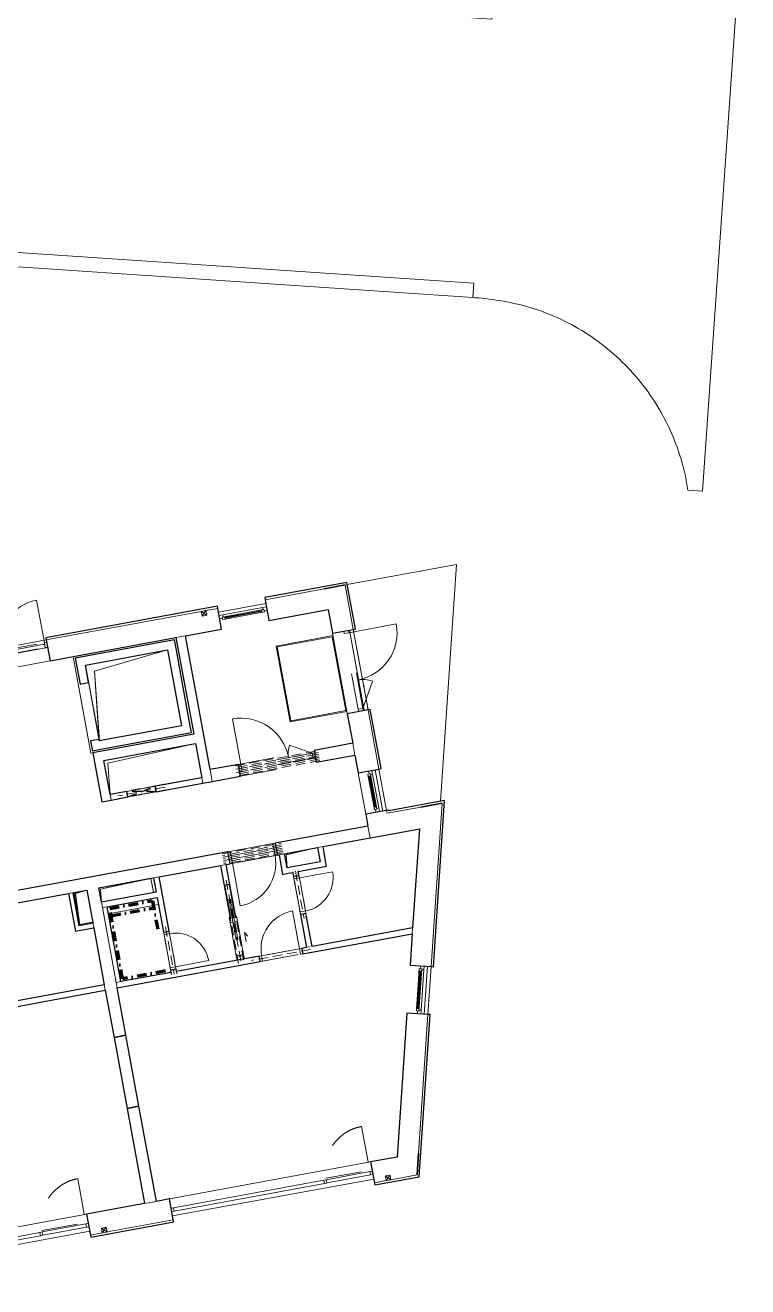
# Model space of a CAD drawing. Header units: millimetres. Extents: x -10201 to 171407, y -8645 to 72638.
# Drawn here: x 128435 to 143453, y 1278 to 27498 of the extents above; entities that cross this region are included whole.
import ezdxf

# ---------------------------------------------------------------- set-up
doc = ezdxf.new("R2010")
doc.units = ezdxf.units.MM
for name, pattern in [('HA_Dash_2mm-S1mm', [1500, 750, -750]), ('HA_Dash_3mm-S1mm', [300, 200, -100]), ('HA_DashDot_2_2mm-S0_6mm', [1650, 750, -450, 0, -450]), ('HA_DashDot_4mm-S1mm', [400, 200, -100, 0, -100])]:
    doc.linetypes.add(name, pattern=pattern)
for name, color, linetype, lineweight in [('A-DETL-GENF-OTLN', 9, 'Continuous', 9), ('A-DOOR-____-MCUT', 9, 'Continuous', 9), ('A-DOOR-____-OTLN', 9, 'Continuous', 9), ('A-DOOR-FRAM-MCUT', 9, 'Continuous', 9), ('A-DOOR-FRAM-OTLN', 9, 'Continuous', 9), ('A-FLOR-____-OTLN', 9, 'Continuous', 9), ('A-FLOR-LEVL-OTLN', 9, 'Continuous', 9), ('A-GENM-____-HDLN', 9, 'HA_Dash_3mm-S1mm', 9), ('A-GENM-____-MCUT', 9, 'Continuous', 25), ('A-GENM-____-OTLN', 9, 'Continuous', 9), ('A-GLAZ-____-MCUT', 9, 'Continuous', 5), ('A-GLAZ-____-OTLN', 9, 'Continuous', 5), ('A-GLAZ-CURT-MCUT', 9, 'Continuous', 5), ('A-GLAZ-CURT-OTLN', 9, 'Continuous', 5), ('A-GLAZ-CWMG-MCUT', 9, 'Continuous', 5), ('A-GLAZ-CWMG-OTLN', 9, 'Continuous', 5), ('A-WALL-____-MCUT', 9, 'Continuous', 25), ('A-WALL-____-OTLN', 9, 'Continuous', 9), ('I-WALL-____-MCUT', 9, 'Continuous', 25), ('I-WALL-____-OTLN', 9, 'Continuous', 9), ('M-HVAC-DUCT-OTLN', 9, 'Continuous', 9)]:
    doc.layers.add(name, color=color, linetype=linetype, lineweight=lineweight)

# ---------------------------------------------------------------- blocks, each defined once
blk = doc.blocks.new('HA_DR_Single_Swing_Solid - In_OJ_900x2100_Vstupni-2215765-schema rezu D_120_5200')
at = {"layer": 'A-DOOR-____-MCUT', "linetype": 'HA_DashDot_2_2mm-S0_6mm'}
for p, q in [((-450, 125), (450, 125)), ((-450, -125), (450, -125))]:
    blk.add_line(p, q, dxfattribs=at)
at = {"layer": 'A-DOOR-____-OTLN', "lineweight": 5}
blk.add_line((450, 1025), (450, 125), dxfattribs=at)
at = {"layer": 'A-DOOR-____-OTLN'}
for p, q in [((-500, 125), (500, 125)), ((-500, -125), (500, -125))]:
    blk.add_line(p, q, dxfattribs=at)
at = {"layer": 'A-DOOR-____-OTLN', "lineweight": 5}
blk.add_arc((450, 125), 900, 90, 180, dxfattribs=at)
at = {"layer": 'A-DOOR-FRAM-MCUT'}
for p, q in [((-500, 125), (-450, 125)), ((-450, 125), (-450, -125)), ((450, 125), (500, 125)), ((450, -125), (450, 125)), ((-450, -125), (-500, -125)), ((500, -125), (450, -125))]:
    blk.add_line(p, q, dxfattribs=at)
blk = doc.blocks.new('HA_DR_Single_Swing_Solid - In_OJ_800x2100-2215786-schema rezu D_120_5200')
at = {"layer": 'A-DOOR-____-MCUT', "linetype": 'HA_DashDot_2_2mm-S0_6mm'}
for p, q in [((-400, 57.5), (400, 57.5)), ((-400, -57.5), (400, -57.5))]:
    blk.add_line(p, q, dxfattribs=at)
at = {"layer": 'A-DOOR-____-OTLN', "lineweight": 5}
blk.add_line((400, 857.5), (400, 57.5), dxfattribs=at)
blk.add_arc((400, 57.5), 800, 90, 180, dxfattribs=at)
at = {"layer": 'A-DOOR-FRAM-MCUT'}
for p, q in [((-450, 57.5), (-400, 57.5)), ((-400, 57.5), (-400, -57.5)), ((400, 57.5), (450, 57.5)), ((400, -57.5), (400, 57.5)), ((-400, -57.5), (-450, -57.5)), ((450, -57.5), (400, -57.5))]:
    blk.add_line(p, q, dxfattribs=at)
blk = doc.blocks.new('HA_DR_Single_Swing_Solid - In_OJ_700x2100-2215885-schema rezu D_120_5200')
at = {"layer": 'A-DOOR-____-MCUT', "linetype": 'HA_DashDot_2_2mm-S0_6mm'}
for p, q in [((-350, 57.5), (350, 57.5)), ((-350, -57.5), (350, -57.5))]:
    blk.add_line(p, q, dxfattribs=at)
at = {"layer": 'A-DOOR-____-OTLN', "lineweight": 5}
blk.add_line((350, -757.5), (350, -57.5), dxfattribs=at)
blk.add_arc((350, -57.5), 700, 180, 270, dxfattribs=at)
at = {"layer": 'A-DOOR-FRAM-MCUT'}
for p, q in [((-350, 57.5), (-400, 57.5)), ((-350, -57.5), (-350, 57.5)), ((400, 57.5), (350, 57.5)), ((350, 57.5), (350, -57.5)), ((-400, -57.5), (-350, -57.5)), ((350, -57.5), (400, -57.5))]:
    blk.add_line(p, q, dxfattribs=at)
blk = doc.blocks.new('HA_DR_Single_Swing_Solid - In_OJ_700x2100-2215883-schema rezu D_120_5200')
at = {"layer": 'A-DOOR-____-MCUT', "linetype": 'HA_DashDot_2_2mm-S0_6mm'}
for p, q in [((-350, 57.5), (350, 57.5)), ((-350, -57.5), (350, -57.5))]:
    blk.add_line(p, q, dxfattribs=at)
at = {"layer": 'A-DOOR-____-OTLN', "lineweight": 5}
blk.add_line((350, 757.5), (350, 57.5), dxfattribs=at)
blk.add_arc((350, 57.5), 700, 90, 180, dxfattribs=at)
at = {"layer": 'A-DOOR-FRAM-MCUT'}
for p, q in [((-400, 57.5), (-350, 57.5)), ((-350, 57.5), (-350, -57.5)), ((350, 57.5), (400, 57.5)), ((350, -57.5), (350, 57.5)), ((-350, -57.5), (-400, -57.5)), ((400, -57.5), (350, -57.5))]:
    blk.add_line(p, q, dxfattribs=at)
blk = doc.blocks.new('HA_DR_Single_SlidingToPocket_Solid - In_OJ_700x2100-2195884-schema rezu D_120_5200')
at = {"layer": 'A-DOOR-____-MCUT', "linetype": 'HA_DashDot_2_2mm-S0_6mm'}
for p, q in [((-350, 78), (350, 78)), ((-350, -77), (350, -77))]:
    blk.add_line(p, q, dxfattribs=at)
at = {"layer": 'A-DOOR-____-MCUT', "lineweight": 5}
for p, q in [((720, 19), (-20, 19)), ((-20, 19), (-20, -20)), ((720, -20), (720, 19)), ((100, -177), (-100, -177)), ((-20, -20), (350, -20)), ((100, -177), (8, -231)), ((442, -20), (720, -20))]:
    blk.add_line(p, q, dxfattribs=at)
at = {"layer": 'A-DOOR-FRAM-MCUT'}
for p, q in [((-350, 78), (-443, 78)), ((-370, -20), (-370, 20)), ((-370, 20), (-350, 20)), ((-350, 20), (-350, 78)), ((462, 78), (350, 78)), ((350, 78), (350, 20)), ((350, 20), (442, 20)), ((442, 20), (442, 47)), ((462, 58), (462, 78)), ((752, 47), (752, 20)), ((752, 20), (832, 20)), ((832, 20), (832, 47)), ((-443, -77), (-350, -77)), ((-350, -20), (-370, -20)), ((-350, -77), (-350, -20)), ((442, -20), (350, -20)), ((350, -20), (350, -77)), ((350, -77), (462, -77)), ((442, -47), (442, -20)), ((462, -77), (462, -57)), ((752, -20), (752, -47)), ((832, -20), (752, -20)), ((832, -47), (832, -20))]:
    blk.add_line(p, q, dxfattribs=at)
blk = doc.blocks.new('HA_WD_SinglePanel - 1000x2400-2168134-schema rezu D_120_5200')
at = {"layer": 'A-GLAZ-____-MCUT'}
for p, q in [((-420, 70), (-500, 70)), ((-500, 0), (-440, 0)), ((-440, -25), (-440, 25)), ((-440, 25), (-390, 25)), ((-420, 25), (-420, 70)), ((-390, 25), (-390, -25)), ((390, 5), (-390, 5)), ((390, -25), (390, 25)), ((390, 25), (440, 25)), ((500, 70), (420, 70)), ((420, 70), (420, 25)), ((440, 25), (440, -25)), ((440, 0), (500, 0)), ((-390, -25), (-440, -25)), ((390, -5), (-390, -5)), ((440, -25), (390, -25))]:
    blk.add_line(p, q, dxfattribs=at)
at = {"layer": 'A-GLAZ-____-OTLN'}
for p, q in [((440, 25), (-440, 25)), ((-440, -25), (-440, 25)), ((420, 70), (-420, 70)), ((390, 25), (-390, 25)), ((440, 25), (440, -25)), ((-440, -25), (440, -25)), ((390, -25), (-390, -25))]:
    blk.add_line(p, q, dxfattribs=at)
blk = doc.blocks.new('HA_WD_SinglePanel - 1000x3200-2168126-schema rezu D_120_5200')
at = {"layer": 'A-GLAZ-____-MCUT'}
for p, q in [((-420, 70), (-500, 70)), ((-500, 0), (-440, 0)), ((-440, -25), (-440, 25)), ((-440, 25), (-390, 25)), ((-420, 25), (-420, 70)), ((-390, 25), (-390, -25)), ((390, 5), (-390, 5)), ((390, -25), (390, 25)), ((390, 25), (440, 25)), ((500, 70), (420, 70)), ((420, 70), (420, 25)), ((440, 25), (440, -25)), ((440, 0), (500, 0)), ((-390, -25), (-440, -25)), ((390, -5), (-390, -5)), ((440, -25), (390, -25))]:
    blk.add_line(p, q, dxfattribs=at)
at = {"layer": 'A-GLAZ-____-OTLN'}
for p, q in [((440, 25), (-440, 25)), ((-440, -25), (-440, 25)), ((420, 70), (-420, 70)), ((390, 25), (-390, 25)), ((440, 25), (440, -25)), ((-440, -25), (440, -25)), ((390, -25), (-390, -25))]:
    blk.add_line(p, q, dxfattribs=at)
blk = doc.blocks.new('HA_WD_SinglePanel - 875x2400-2168138-schema rezu D_120_5200')
at = {"layer": 'A-GLAZ-____-MCUT'}
for p, q in [((-358, 70), (-438, 70)), ((-438, 0), (-378, 0)), ((-378, -25), (-378, 25)), ((-378, 25), (-328, 25)), ((-358, 25), (-358, 70)), ((-328, 25), (-328, -25)), ((327, 5), (-328, 5)), ((327, -25), (327, 25)), ((327, 25), (377, 25)), ((437, 70), (357, 70)), ((357, 70), (357, 25)), ((377, 25), (377, -25)), ((377, 0), (437, 0)), ((-328, -25), (-378, -25)), ((327, -5), (-328, -5)), ((377, -25), (327, -25))]:
    blk.add_line(p, q, dxfattribs=at)
at = {"layer": 'A-GLAZ-____-OTLN'}
for p, q in [((377, 25), (-378, 25)), ((-378, -25), (-378, 25)), ((357, 70), (-358, 70)), ((327, 25), (-328, 25)), ((377, 25), (377, -25)), ((-378, -25), (377, -25)), ((327, -25), (-328, -25))]:
    blk.add_line(p, q, dxfattribs=at)
blk = doc.blocks.new('HA_DR_Double_Swing_Solid_FrameButt - In_FAS_1600x2350_1000-2125293-schema rezu D_120_5200')
at = {"layer": 'A-DOOR-____-MCUT', "linetype": 'HA_DashDot_2_2mm-S0_6mm'}
for p, q in [((-800, -20), (800, -20)), ((-800, -120), (800, -120))]:
    blk.add_line(p, q, dxfattribs=at)
at = {"layer": 'A-DOOR-____-OTLN', "lineweight": 5}
for p, q in [((-280, -420), (-800, -120)), ((800, -1120), (800, -120))]:
    blk.add_line(p, q, dxfattribs=at)
for centre, radius, start, end in [((-800, -120), 600, 330, 360), ((800, -120), 1000, 180, 270)]:
    blk.add_arc(centre, radius, start, end, dxfattribs=at)
at = {"layer": 'A-DOOR-FRAM-MCUT'}
for p, q in [((-800, -20), (-850, -20)), ((-850, -120), (-800, -120)), ((-800, -120), (-800, -20)), ((850, -20), (800, -20)), ((800, -20), (800, -120)), ((800, -120), (850, -120))]:
    blk.add_line(p, q, dxfattribs=at)
at = {"layer": 'A-DOOR-FRAM-OTLN', "linetype": 'HA_DashDot_2_2mm-S0_6mm'}
for p, q in [((850, 220), (-850, 220)), ((850, -220), (-850, -220))]:
    blk.add_line(p, q, dxfattribs=at)
blk = doc.blocks.new('HA_GM_Shaft_Rectangle - Default-2240311-schema rezu D_120_5200')
at = {"layer": 'A-DETL-GENF-OTLN'}
for p, q in [((27.5, -27.5), (275, 0)), ((0, -685), (27.5, -27.5))]:
    blk.add_line(p, q, dxfattribs=at)
at = {"layer": 'A-GENM-____-OTLN'}
for p, q in [((0, -685), (0, 0)), ((0, 0), (275, 0)), ((275, 0), (275, -685)), ((275, -685), (0, -685))]:
    blk.add_line(p, q, dxfattribs=at)
blk = doc.blocks.new('HA_GM_Shaft_Rectangle - Default-2246622-schema rezu D_120_5200')
at = {"layer": 'A-DETL-GENF-OTLN'}
for p, q in [((30, -30), (1160, 0)), ((0, -300), (30, -30))]:
    blk.add_line(p, q, dxfattribs=at)
at = {"layer": 'A-GENM-____-OTLN'}
for p, q in [((0, -300), (0, 0)), ((0, 0), (1160, 0)), ((1160, 0), (1160, -300)), ((1160, -300), (0, -300))]:
    blk.add_line(p, q, dxfattribs=at)
blk = doc.blocks.new('HA_GM_Shaft_Rectangle - Default-2240313-schema rezu D_120_5200')
at = {"layer": 'A-DETL-GENF-OTLN'}
for p, q in [((30, -30), (700, 0)), ((0, -300), (30, -30))]:
    blk.add_line(p, q, dxfattribs=at)
at = {"layer": 'A-GENM-____-OTLN'}
for p, q in [((0, -300), (0, 0)), ((0, 0), (700, 0)), ((700, 0), (700, -300)), ((700, -300), (0, -300))]:
    blk.add_line(p, q, dxfattribs=at)
blk = doc.blocks.new('HA_GM_Shaft_Rectangle - Default-2240319-schema rezu D_120_5200')
at = {"layer": 'A-DETL-GENF-OTLN'}
for p, q in [((160, -160), (1735, 0)), ((0, -1600), (160, -160))]:
    blk.add_line(p, q, dxfattribs=at)
at = {"layer": 'A-GENM-____-OTLN'}
for p, q in [((0, -1600), (0, 0)), ((0, 0), (1735, 0)), ((1735, 0), (1735, -1600)), ((1735, -1600), (0, -1600))]:
    blk.add_line(p, q, dxfattribs=at)
blk = doc.blocks.new('HA_DR_Double_Swing_Solid_FrameButt - In_OBJ_1500x2100_1000-2125295-schema rezu D_120_5200')
at = {"layer": 'A-DOOR-____-MCUT', "linetype": 'HA_DashDot_2_2mm-S0_6mm'}
for p, q in [((-750, 25), (750, 25)), ((-750, -75), (750, -75))]:
    blk.add_line(p, q, dxfattribs=at)
at = {"layer": 'A-DOOR-____-OTLN', "lineweight": 5}
for p, q in [((-317, -325), (-750, -75)), ((750, -1075), (750, -75))]:
    blk.add_line(p, q, dxfattribs=at)
for centre, radius, start, end in [((-750, -75), 500, 330, 0), ((750, -75), 1000, 180, 270)]:
    blk.add_arc(centre, radius, start, end, dxfattribs=at)
at = {"layer": 'A-DOOR-FRAM-MCUT'}
for p, q in [((-750, 25), (-800, 25)), ((-750, -75), (-750, 25)), ((800, 25), (750, 25)), ((750, 25), (750, -75)), ((-800, -75), (-750, -75)), ((750, -75), (800, -75))]:
    blk.add_line(p, q, dxfattribs=at)
at = {"layer": 'A-DOOR-FRAM-OTLN', "linetype": 'HA_DashDot_2_2mm-S0_6mm'}
for p, q in [((800, 125), (-800, 125)), ((800, -125), (-800, -125))]:
    blk.add_line(p, q, dxfattribs=at)
blk = doc.blocks.new('HA_GM_Shaft_Rectangle - Default-2261063-schema rezu D_120_5200')
at = {"layer": 'A-DETL-GENF-OTLN'}
for p, q in [((72, -72), (1935, 0)), ((0, -720), (72, -72))]:
    blk.add_line(p, q, dxfattribs=at)
at = {"layer": 'A-GENM-____-OTLN'}
for p, q in [((0, -720), (0, 0)), ((0, 0), (1935, 0)), ((1935, 0), (1935, -720)), ((1935, -720), (0, -720))]:
    blk.add_line(p, q, dxfattribs=at)
blk = doc.blocks.new('Obdélníková příčel - 50x70mm EXT-2011740-schema rezu D_120_5200')
at = {"layer": 'A-GLAZ-CWMG-MCUT'}
for p, q in [((-50, 70), (0, 70)), ((-50, 0), (-50, 70)), ((0, 0), (-50, 0)), ((0, 70), (0, 0))]:
    blk.add_line(p, q, dxfattribs=at)
blk = doc.blocks.new('ABMV_CW_Single_Swing_Generic - Ex_Glass_SKLOPNE-2012392-schema rezu D_120_5200')
at = {"layer": 'A-DOOR-____-OTLN', "linetype": 'HA_Dash_2mm-S1mm', "lineweight": 5}
for p in [(462.5, 955), (-462.5, 30)]:
    blk.add_line(p, (462.5, 30), dxfattribs=at)
blk.add_arc((462.5, 30), 925, 90, 180, dxfattribs=at)
blk = doc.blocks.new('Obdélníková příčel - 50x70mm EXT-1501721-schema rezu D_120_5200')
at = {"layer": 'A-GLAZ-CWMG-OTLN'}
for p, q in [((14573, 2585), (13663, 2418)), ((14585, 2516), (13676, 2349))]:
    blk.add_line(p, q, dxfattribs=at)
blk = doc.blocks.new('Obdélníková příčel - 50x70mm EXT-2011734-schema rezu D_120_5200')
at = {"layer": 'A-GLAZ-CWMG-MCUT'}
for p, q in [((-25, 70), (25, 70)), ((-25, 0), (-25, 70)), ((25, 0), (-25, 0)), ((25, 70), (25, 0))]:
    blk.add_line(p, q, dxfattribs=at)
blk = doc.blocks.new('Systémový panel - Sklo-2012393-schema rezu D_120_5200')
at = {"layer": 'A-GLAZ-CURT-MCUT'}
for p, q in [((1318.75, 0), (-1318.75, 0)), ((-1318.75, 0), (-1318.75, -70)), ((-1318.75, -70), (1318.75, -70)), ((1318.75, -70), (1318.75, 0))]:
    blk.add_line(p, q, dxfattribs=at)
blk = doc.blocks.new('Systémový panel - Sklo-2012829-schema rezu D_120_5200')
at = {"layer": 'A-GLAZ-CURT-MCUT'}
for p, q in [((1587.5, 0), (-1587.5, 0)), ((-1587.5, 0), (-1587.5, -70)), ((-1587.5, -70), (1587.5, -70)), ((1587.5, -70), (1587.5, 0))]:
    blk.add_line(p, q, dxfattribs=at)
blk = doc.blocks.new('HA_GM_Tiling_LineBased - Generic Tiles-2157063-schema rezu D_120_5200')
at = {"layer": 'A-GENM-____-OTLN', "linetype": 'HA_DashDot_4mm-S1mm', "lineweight": 80}
blk.add_line((50, -50), (955, -50), dxfattribs=at)
blk = doc.blocks.new('HA_GM_Tiling_LineBased - Generic Tiles-2157064-schema rezu D_120_5200')
at = {"layer": 'A-GENM-____-OTLN', "linetype": 'HA_DashDot_4mm-S1mm', "lineweight": 80}
blk.add_line((50, -50), (1535, -50), dxfattribs=at)
blk = doc.blocks.new('HA_GM_Tiling_LineBased - Generic Tiles-2157065-schema rezu D_120_5200')
at = {"layer": 'A-GENM-____-OTLN', "linetype": 'HA_DashDot_4mm-S1mm', "lineweight": 80}
blk.add_line((50, -50), (685, -50), dxfattribs=at)
blk = doc.blocks.new('Cistici zona_ram - Cistici zona_ram-1812206-schema rezu D_120_5200')
at = {"layer": 'A-GENM-____-OTLN'}
for p, q in [((22060, 11000), (20860, 11000)), ((20860, 11000), (20860, 9400)), ((20880, 9420), (20880, 10980)), ((20880, 10980), (22040, 10980)), ((22040, 10980), (22040, 9420)), ((22060, 9400), (22060, 11000)), ((20860, 9400), (22060, 9400)), ((22040, 9420), (20880, 9420))]:
    blk.add_line(p, q, dxfattribs=at)
blk = doc.blocks.new('HA_DR_Single_Swing_Solid_ButtFrame - In_FAS_900x2350_Unik-2108754-schema rezu D_120_5200')
at = {"layer": 'A-DOOR-____-MCUT', "linetype": 'HA_DashDot_2_2mm-S0_6mm'}
for p, q in [((-450, 170), (450, 170)), ((-450, 70), (450, 70))]:
    blk.add_line(p, q, dxfattribs=at)
at = {"layer": 'A-DOOR-____-OTLN', "lineweight": 5}
blk.add_line((450, 1070), (450, 170), dxfattribs=at)
blk.add_arc((450, 170), 900, 90, 180, dxfattribs=at)
at = {"layer": 'A-DOOR-FRAM-MCUT'}
for p, q in [((-500, 170), (-450, 170)), ((-450, 70), (-500, 70)), ((-450, 170), (-450, 70)), ((450, 170), (500, 170)), ((450, 70), (450, 170)), ((500, 70), (450, 70))]:
    blk.add_line(p, q, dxfattribs=at)
at = {"layer": 'A-DOOR-FRAM-OTLN', "linetype": 'HA_DashDot_2_2mm-S0_6mm'}
for p, q in [((500, 220), (-500, 220)), ((500, -220), (-500, -220))]:
    blk.add_line(p, q, dxfattribs=at)
blk = doc.blocks.new('TB_Porotherm KP11_5_1000mm - TB_Porotherm KP11_5_1000mm-1965691-schema rezu D_120_5200')
at = {"layer": 'A-GENM-____-HDLN'}
for p, q in [((-500, 57.5), (500, 57.5)), ((-500, 0), (500, 0)), ((500, -57.5), (-500, -57.5))]:
    blk.add_line(p, q, dxfattribs=at)
blk = doc.blocks.new('TB_Porotherm KP7_1250mm - TB_Porotherm KP7_1250mm-1966492-schema rezu D_120_5200')
at = {"layer": 'A-GENM-____-HDLN'}
for p, q in [((-625, 35), (625, 35)), ((-625, 0), (625, 0)), ((625, -35), (-625, -35))]:
    blk.add_line(p, q, dxfattribs=at)
blk = doc.blocks.new('TB_Porotherm KP11_5_1250mm - TB_Porotherm KP11_5_1250mm-1972106-schema rezu D_120_5200')
at = {"layer": 'A-GENM-____-HDLN'}
for p, q in [((-625, 57.5), (625, 57.5)), ((-625, 0), (625, 0)), ((625, -57.5), (-625, -57.5))]:
    blk.add_line(p, q, dxfattribs=at)
blk = doc.blocks.new('TB_Porotherm KP11_5_1750mm - TB_Porotherm KP11_5_1750mm-1973712-schema rezu D_120_5200')
at = {"layer": 'A-GENM-____-HDLN'}
for p, q in [((-875, 57.5), (875, 57.5)), ((-875, 0), (875, 0)), ((875, -57.5), (-875, -57.5))]:
    blk.add_line(p, q, dxfattribs=at)
blk = doc.blocks.new('TB_Porotherm KP7_1750mm - TB_Porotherm KP7_1750mm-1974515-schema rezu D_120_5200')
at = {"layer": 'A-GENM-____-HDLN'}
for p, q in [((-875, 35), (875, 35)), ((-875, 0), (875, 0)), ((875, -35), (-875, -35))]:
    blk.add_line(p, q, dxfattribs=at)
blk = doc.blocks.new('Obdélníková příčel - 50x70mm EXT-2011748-schema rezu D_120_5200')
at = {"layer": 'A-GLAZ-CWMG-MCUT'}
for p, q in [((0, 70), (-50, 70)), ((-50, 70), (-50, 0)), ((-50, 0), (0, 0)), ((0, 0), (0, 70))]:
    blk.add_line(p, q, dxfattribs=at)
blk = doc.blocks.new('HA_GM_Tiling_LineBased - Generic Tiles-2155115-schema rezu D_120_5200')
at = {"layer": 'A-GENM-____-OTLN', "linetype": 'HA_DashDot_4mm-S1mm', "lineweight": 80}
blk.add_line((50, -50), (950, -50), dxfattribs=at)
blk = doc.blocks.new('HA_GM_Opening_Rectangle_WallBased - Default-2178602-schema rezu D_120_5200')
at = {"layer": 'A-GENM-____-MCUT', "linetype": 'HA_Dash_3mm-S1mm'}
for p, q in [((425, 57.5), (-175, -57.5)), ((-175, 57.5), (425, -57.5)), ((-175, 57.5), (-175, -57.5)), ((-175, 57.5), (425, 57.5)), ((425, 57.5), (425, -57.5)), ((-175, -57.5), (425, -57.5))]:
    blk.add_line(p, q, dxfattribs=at)
blk = doc.blocks.new('185-01_OBJEKT A_Central_rvt-1-schema rezu D_120_5200')
at = {"layer": 'A-FLOR-____-OTLN'}
for p, q in [((22272, 16290), (20003, 15872)), ((21938, 11368), (22272, 16290)), ((17327, 15299), (18311, 15480)), ((19705, 14811), (19696, 14860)), ((20358, 13253), (20050, 14925)), ((20129, 14940), (20436, 13268)), ((13777, 14564), (12793, 14383)), ((12828, 14471), (13713, 14633)), ((14674, 12370), (14304, 14376)), ((20003, 13188), (19994, 13237)), ((14713, 12377), (14674, 12370)), ((20388, 11098), (20230, 11959)), ((20742, 11163), (20584, 12024)), ((20662, 12038), (20821, 11178)), ((21601, 6942), (21669, 7940)), ((21749, 7934), (21681, 6937)), ((16308, 3103), (20488, 3872)), ((16373, 2749), (20553, 3518)), ((8317, 1632), (14587, 2786)), ((8382, 1278), (14652, 2432))]:
    blk.add_line(p, q, dxfattribs=at)
at = {"layer": 'A-WALL-____-MCUT'}
for p, q in [((19995, 15917), (18288, 15603)), ((19958, 15864), (19526, 15785)), ((19526, 15785), (19958, 15864)), ((20173, 14948), (19995, 15917)), ((18288, 15603), (18296, 15558)), ((18296, 15558), (18376, 15126)), ((17305, 15422), (13740, 14765)), ((17313, 15377), (17305, 15422)), ((17392, 14945), (17313, 15377)), ((18376, 15126), (19605, 15352)), ((19605, 15352), (19696, 14860)), ((20129, 14940), (20173, 14948)), ((13740, 14765), (13748, 14721)), ((13748, 14721), (13827, 14288)), ((13827, 14288), (16443, 14770)), ((16640, 14806), (17392, 14945)), ((19696, 14860), (20129, 14940)), ((20436, 13268), (20003, 13188)), ((20003, 13188), (20117, 12573)), ((20480, 13276), (20436, 13268)), ((20707, 12047), (20480, 13276)), ((20162, 12328), (20230, 11959)), ((20230, 11959), (20662, 12038)), ((20662, 12038), (20707, 12047)), ((21983, 11376), (20868, 11171)), ((21979, 11330), (21533, 11248)), ((21533, 11248), (21979, 11330)), ((21794, 7931), (22028, 11385)), ((22028, 11385), (21983, 11376)), ((20821, 11178), (20388, 11098)), ((20388, 11098), (20433, 10852)), ((20865, 11186), (20821, 11178)), ((20868, 11171), (20865, 11186)), ((20911, 10686), (21502, 10795)), ((21502, 10795), (21362, 8735)), ((20479, 10606), (20911, 10686)), ((21354, 8617), (21310, 7964)), ((21310, 7964), (21749, 7934)), ((21749, 7934), (21794, 7931)), ((21242, 6966), (21039, 3973)), ((21681, 6937), (21242, 6966)), ((21497, 3565), (21726, 6934)), ((21726, 6934), (21681, 6937)), ((21039, 3973), (20488, 3872)), ((21455, 3602), (21486, 4056)), ((21486, 4056), (21455, 3602)), ((20488, 3872), (20567, 3439)), ((20567, 3439), (20575, 3395)), ((20575, 3395), (21497, 3565)), ((15791, 3008), (14587, 2786)), ((16308, 3103), (16037, 3053)), ((16387, 2670), (16308, 3103)), ((14587, 2786), (14666, 2353)), ((14674, 2309), (16396, 2626)), ((16396, 2626), (16387, 2670)), ((14666, 2353), (14674, 2309))]:
    blk.add_line(p, q, dxfattribs=at)
at = {"layer": 'A-WALL-____-MCUT', "lineweight": 9}
for p, q in [((18296, 15558), (19526, 15785)), ((19526, 15785), (18296, 15558)), ((20129, 14940), (19958, 15864)), ((19958, 15864), (20129, 14940)), ((13748, 14721), (16969, 15314)), ((16969, 15314), (13748, 14721)), ((17067, 15332), (17313, 15377)), ((17313, 15377), (17067, 15332)), ((16640, 14806), (16443, 14770)), ((20662, 12038), (20436, 13268)), ((20436, 13268), (20662, 12038)), ((20162, 12328), (20117, 12573)), ((17000, 11746), (16979, 11859)), ((17151, 12028), (17197, 11782)), ((15076, 11509), (15097, 11395)), ((21749, 7934), (21979, 11330)), ((21979, 11330), (21749, 7934)), ((20832, 11119), (20821, 11178)), ((20821, 11178), (20832, 11119)), ((21533, 11248), (20832, 11119)), ((20832, 11119), (21533, 11248)), ((20479, 10606), (20433, 10852)), ((18698, 10279), (18585, 10258)), ((19500, 10426), (19387, 10406)), ((17484, 10055), (17371, 10035)), ((16092, 9799), (15979, 9778)), ((14322, 9473), (14209, 9453)), ((14893, 9273), (14913, 9160)), ((15012, 9178), (14913, 9160)), ((15200, 7602), (14913, 9160)), ((14913, 9160), (15200, 7602)), ((14737, 8736), (14716, 8850)), ((21354, 8617), (21362, 8735)), ((15200, 7602), (15299, 7620)), ((14975, 7443), (14954, 7556)), ((15200, 7602), (15221, 7488)), ((21486, 4056), (21681, 6937)), ((21681, 6937), (21486, 4056)), ((20567, 3439), (20813, 3484)), ((20813, 3484), (20567, 3439)), ((20911, 3502), (21455, 3602)), ((21455, 3602), (20911, 3502)), ((15791, 3008), (16037, 3053)), ((15010, 2417), (16387, 2670)), ((16387, 2670), (15010, 2417)), ((14666, 2353), (14912, 2398)), ((14912, 2398), (14666, 2353))]:
    blk.add_line(p, q, dxfattribs=at)
at = {"layer": 'I-WALL-____-MCUT'}
for p, q in [((16411, 14723), (14351, 14344)), ((16444, 14546), (16411, 14723)), ((16443, 14770), (16813, 12764)), ((17151, 12028), (16640, 14806)), ((14561, 14200), (16267, 14514)), ((16267, 14514), (16556, 12940)), ((16733, 12973), (16444, 14546)), ((14351, 14344), (14384, 14167)), ((14384, 14167), (14450, 13803)), ((14627, 13836), (14561, 14200)), ((14450, 13803), (14627, 13836)), ((16556, 12940), (14850, 12626)), ((16766, 12796), (16733, 12973)), ((14845, 12656), (14668, 12623)), ((14668, 12623), (14706, 12417)), ((16813, 12764), (14713, 12377)), ((14850, 12626), (14845, 12656)), ((14883, 12449), (16766, 12796)), ((14706, 12417), (14883, 12449)), ((14713, 12377), (14749, 12180)), ((14946, 12217), (16849, 12567)), ((16849, 12567), (16979, 11859)), ((20117, 12573), (19315, 12426)), ((19315, 12426), (19360, 12180)), ((19360, 12180), (20162, 12328)), ((14749, 12180), (14900, 11359)), ((15076, 11509), (14946, 12217)), ((17741, 12136), (17151, 12028)), ((17787, 11890), (17741, 12136)), ((16979, 11859), (16010, 11681)), ((17197, 11782), (17787, 11890)), ((15420, 11572), (15076, 11509)), ((15441, 11459), (15420, 11572)), ((16010, 11681), (16031, 11567)), ((16031, 11567), (17000, 11746)), ((17000, 11746), (17197, 11782)), ((14900, 11359), (15097, 11395)), ((15097, 11395), (15441, 11459)), ((20433, 10852), (18506, 10498)), ((18506, 10498), (18551, 10252)), ((19500, 10426), (20479, 10606)), ((17522, 10317), (11036, 9123)), ((17567, 10071), (17522, 10317)), ((18551, 10252), (18585, 10258)), ((18585, 10258), (18660, 9850)), ((18698, 10279), (19387, 10406)), ((18753, 9984), (18698, 10279)), ((19387, 10406), (19441, 10111)), ((19554, 10131), (19500, 10426)), ((16092, 9799), (17371, 10035)), ((17371, 10035), (17573, 8938)), ((17484, 10055), (17567, 10071)), ((17686, 8959), (17484, 10055)), ((19441, 10111), (18753, 9984)), ((18985, 9910), (19575, 10018)), ((19575, 10018), (19554, 10131)), ((14838, 9569), (15979, 9778)), ((15979, 9778), (16033, 9483)), ((16300, 8668), (16092, 9799)), ((18660, 9850), (18774, 9871)), ((18774, 9871), (18872, 9889)), ((18872, 9889), (18887, 9805)), ((18887, 9805), (19000, 9826)), ((19000, 9826), (18985, 9910)), ((11362, 8929), (14209, 9453)), ((14209, 9453), (14354, 8666)), ((14322, 9473), (14592, 9523)), ((14446, 8800), (14322, 9473)), ((14592, 9523), (14716, 8850)), ((14893, 9273), (14838, 9569)), ((16033, 9483), (14893, 9273)), ((17456, 9628), (17549, 9645)), ((17582, 8940), (17456, 9628)), ((17549, 9645), (17676, 8957)), ((15012, 9178), (16054, 9370)), ((15299, 7620), (15012, 9178)), ((16054, 9370), (16187, 8647)), ((17573, 8938), (17582, 8940)), ((17676, 8957), (17686, 8959)), ((19145, 9039), (19032, 9018)), ((19032, 9018), (19159, 8330)), ((19272, 8351), (19145, 9039)), ((14354, 8666), (14467, 8687)), ((14716, 8850), (14446, 8800)), ((14467, 8687), (14737, 8736)), ((14737, 8736), (14954, 7556)), ((16187, 8647), (16300, 8668)), ((21362, 8735), (19272, 8351)), ((19081, 8199), (21354, 8617)), ((18175, 8149), (16454, 7832)), ((18196, 8036), (18175, 8149)), ((19159, 8330), (19060, 8312)), ((19060, 8312), (19081, 8199)), ((15221, 7488), (18196, 8036)), ((16445, 7881), (16332, 7861)), ((16454, 7832), (16445, 7881)), ((16341, 7811), (15299, 7620)), ((16332, 7861), (16341, 7811)), ((11484, 6801), (14975, 7443)), ((14954, 7556), (11724, 6962)), ((14975, 7443), (15156, 6460)), ((15402, 6505), (15221, 7488)), ((15156, 6460), (15402, 6505)), ((15402, 6505), (15156, 6460)), ((15156, 6460), (15428, 4984)), ((15674, 5030), (15402, 6505)), ((15674, 5030), (15428, 4984)), ((15428, 4984), (15674, 5030)), ((15428, 4984), (15791, 3008)), ((16037, 3053), (15674, 5030))]:
    blk.add_line(p, q, dxfattribs=at)
at = {"layer": 'I-WALL-____-OTLN'}
for p, q in [((15420, 11572), (16010, 11681)), ((16031, 11567), (15441, 11459)), ((16081, 9223), (15039, 9031))]:
    blk.add_line(p, q, dxfattribs=at)
at = {"layer": 'M-HVAC-DUCT-OTLN', "lineweight": 5}
for p, q in [((16969, 15314), (17067, 15332)), ((16969, 15314), (17085, 15234)), ((16987, 15216), (16969, 15314)), ((16987, 15216), (17067, 15332)), ((17085, 15234), (16987, 15216)), ((17067, 15332), (17085, 15234)), ((20795, 3583), (20893, 3601)), ((20795, 3583), (20911, 3502)), ((20813, 3484), (20795, 3583)), ((20813, 3484), (20893, 3601)), ((20911, 3502), (20813, 3484)), ((20893, 3601), (20911, 3502)), ((14894, 2497), (14992, 2515)), ((14894, 2497), (15010, 2416)), ((14912, 2398), (14894, 2497)), ((14912, 2398), (14992, 2515)), ((15010, 2416), (14912, 2398)), ((14992, 2515), (15010, 2416))]:
    blk.add_line(p, q, dxfattribs=at)
at = {"layer": 'A-DOOR-____-OTLN', "color": 250, "lineweight": 9}
for name, p, rotation in [('HA_DR_Single_Swing_Solid_ButtFrame - In_FAS_900x2350_Unik-2108754-schema rezu D_120_5200', (13296, 14414), 10.42708866108217), ('HA_DR_Double_Swing_Solid_FrameButt - In_FAS_1600x2350_1000-2125293-schema rezu D_120_5200', (20066, 14064), 100.4270886610819), ('HA_DR_Double_Swing_Solid_FrameButt - In_OBJ_1500x2100_1000-2125295-schema rezu D_120_5200', (18551, 12158), 190.4270886610819), ('HA_DR_Single_Swing_Solid - In_OJ_900x2100_Vstupni-2215765-schema rezu D_120_5200', (18037, 10284), 190.4270886610822), ('HA_DR_Single_Swing_Solid - In_OJ_700x2100-2215885-schema rezu D_120_5200', (19016, 9422), 100.4270886610819), ('HA_DR_Single_SlidingToPocket_Solid - In_OJ_700x2100-2195884-schema rezu D_120_5200', (17709, 8513), 100.4270886610819), ('HA_DR_Single_Swing_Solid - In_OJ_800x2100-2215786-schema rezu D_120_5200', (18628, 8174), 10.42708866108217), ('HA_DR_Single_Swing_Solid - In_OJ_700x2100-2215883-schema rezu D_120_5200', (16316, 8264), 280.4270886610819), ('ABMV_CW_Single_Swing_Generic - Ex_Glass_SKLOPNE-2012392-schema rezu D_120_5200', (20019, 3587), 10.42708866108224), ('ABMV_CW_Single_Swing_Generic - Ex_Glass_SKLOPNE-2012392-schema rezu D_120_5200', (14118, 2501), 10.42708866108224)]:
    blk.add_blockref(name, p, dxfattribs=dict(at, rotation=rotation))
at = {"layer": 'A-GENM-____-OTLN', "color": 250, "lineweight": 9}
for name, p, rotation in [('Cistici zona_ram - Cistici zona_ram-1812206-schema rezu D_120_5200', (0, 0), 10.42708866108206), ('HA_GM_Shaft_Rectangle - Default-2240319-schema rezu D_120_5200', (14561, 14200), 10.42708866108196), ('HA_GM_Shaft_Rectangle - Default-2261063-schema rezu D_120_5200', (14946, 12217), 10.42708866107971), ('TB_Porotherm KP7_1750mm - TB_Porotherm KP7_1750mm-1974515-schema rezu D_120_5200', (18538, 12227), 190.4270886610819), ('TB_Porotherm KP7_1750mm - TB_Porotherm KP7_1750mm-1974515-schema rezu D_120_5200', (18551, 12158), 190.4270886610819), ('TB_Porotherm KP7_1750mm - TB_Porotherm KP7_1750mm-1974515-schema rezu D_120_5200', (18564, 12089), 190.4270886610819), ('TB_Porotherm KP11_5_1000mm - TB_Porotherm KP11_5_1000mm-1965691-schema rezu D_120_5200', (15726, 11570), 190.4270886610822), ('HA_GM_Opening_Rectangle_WallBased - Default-2178602-schema rezu D_120_5200', (15849, 11592), 190.4270886610819), ('TB_Porotherm KP7_1250mm - TB_Porotherm KP7_1250mm-1966492-schema rezu D_120_5200', (18024, 10353), 190.4270886610819), ('TB_Porotherm KP7_1250mm - TB_Porotherm KP7_1250mm-1966492-schema rezu D_120_5200', (18037, 10284), 190.4270886610819), ('TB_Porotherm KP7_1250mm - TB_Porotherm KP7_1250mm-1966492-schema rezu D_120_5200', (18049, 10215), 190.4270886610819), ('HA_GM_Shaft_Rectangle - Default-2240313-schema rezu D_120_5200', (18698, 10279), 10.42708866108196), ('HA_GM_Shaft_Rectangle - Default-2246622-schema rezu D_120_5200', (14838, 9569), 10.42708866108196), ('TB_Porotherm KP11_5_1750mm - TB_Porotherm KP11_5_1750mm-1973712-schema rezu D_120_5200', (17644, 8865), 280.4270886610821), ('TB_Porotherm KP11_5_1000mm - TB_Porotherm KP11_5_1000mm-1965691-schema rezu D_120_5200', (19016, 9422), 280.4270886610821), ('HA_GM_Shaft_Rectangle - Default-2240311-schema rezu D_120_5200', (14322, 9473), 10.42708866108196), ('HA_GM_Tiling_LineBased - Generic Tiles-2157063-schema rezu D_120_5200', (15007, 9178), 10.42708866108189), ('HA_GM_Tiling_LineBased - Generic Tiles-2157065-schema rezu D_120_5200', (15995, 9359), 280.4270886610819), ('HA_GM_Tiling_LineBased - Generic Tiles-2157064-schema rezu D_120_5200', (15294, 7619), 100.427088661082), ('HA_GM_Tiling_LineBased - Generic Tiles-2155115-schema rezu D_120_5200', (15039, 9031), 10.42708866108189), ('TB_Porotherm KP11_5_1000mm - TB_Porotherm KP11_5_1000mm-1965691-schema rezu D_120_5200', (16316, 8264), 280.4270886610821), ('TB_Porotherm KP11_5_1250mm - TB_Porotherm KP11_5_1250mm-1972106-schema rezu D_120_5200', (18628, 8174), 190.4270886610821), ('HA_GM_Tiling_LineBased - Generic Tiles-2157063-schema rezu D_120_5200', (16282, 7801), 190.4270886610819)]:
    blk.add_blockref(name, p, dxfattribs=dict(at, rotation=rotation))
at = {"layer": 'A-GLAZ-____-OTLN', "color": 250, "lineweight": 9}
for name, p, rotation in [('HA_WD_SinglePanel - 1000x2400-2168134-schema rezu D_120_5200', (17844, 15251), 10.42708866108217), ('HA_WD_SinglePanel - 875x2400-2168138-schema rezu D_120_5200', (20525, 11568), 280.4270886610819), ('HA_WD_SinglePanel - 1000x3200-2168126-schema rezu D_120_5200', (21496, 7450), 266.1171574003681)]:
    blk.add_blockref(name, p, dxfattribs=dict(at, rotation=rotation))
at = {"layer": 'A-GLAZ-CURT-OTLN', "color": 250, "lineweight": 9, "rotation": 10.42708866108224}
for name, p in [('Systémový panel - Sklo-2012829-schema rezu D_120_5200', (17954, 3207)), ('Systémový panel - Sklo-2012393-schema rezu D_120_5200', (12317, 2170))]:
    blk.add_blockref(name, p, dxfattribs=at)
at = {"layer": 'A-GLAZ-CWMG-OTLN', "color": 250, "lineweight": 9}
for p in [(5901, 1086), (0, 0)]:
    blk.add_blockref('Obdélníková příčel - 50x70mm EXT-1501721-schema rezu D_120_5200', p, dxfattribs=at)
at = {"layer": 'A-GLAZ-CWMG-OTLN', "color": 250, "lineweight": 9, "extrusion": (0, 0, -1), "rotation": 169.5729113389178}
for name, p in [('Obdélníková příčel - 50x70mm EXT-2011740-schema rezu D_120_5200', (-20523, 3680)), ('Obdélníková příčel - 50x70mm EXT-2011734-schema rezu D_120_5200', (-19539, 3499)), ('Obdélníková příčel - 50x70mm EXT-2011734-schema rezu D_120_5200', (-13638, 2413)), ('Obdélníková příčel - 50x70mm EXT-2011740-schema rezu D_120_5200', (-14622, 2594))]:
    blk.add_blockref(name, p, dxfattribs=at)
at = {"layer": 'A-GLAZ-CWMG-OTLN', "color": 250, "lineweight": 9, "rotation": 190.4270886610822}
blk.add_blockref('Obdélníková příčel - 50x70mm EXT-2011748-schema rezu D_120_5200', (16343, 2911), dxfattribs=at)
blk = doc.blocks.new('HA_GM_Shaft_Rectangle - Default-2321922-schema rezu D_120_5200')
at = {"layer": 'A-DETL-GENF-OTLN'}
for p, q in [((30, -30), (300, 0)), ((0, -700), (30, -30))]:
    blk.add_line(p, q, dxfattribs=at)
at = {"layer": 'A-GENM-____-OTLN'}
for p, q in [((0, -700), (0, 0)), ((0, 0), (300, 0)), ((300, 0), (300, -700)), ((300, -700), (0, -700))]:
    blk.add_line(p, q, dxfattribs=at)
blk = doc.blocks.new('HA_GM_Shaft_Rectangle - Default-2321924-schema rezu D_120_5200')
at = {"layer": 'A-DETL-GENF-OTLN'}
for p, q in [((30, -30), (1100, 0)), ((0, -300), (30, -30))]:
    blk.add_line(p, q, dxfattribs=at)
at = {"layer": 'A-GENM-____-OTLN'}
for p, q in [((0, -300), (0, 0)), ((0, 0), (1100, 0)), ((1100, 0), (1100, -300)), ((1100, -300), (0, -300))]:
    blk.add_line(p, q, dxfattribs=at)
blk = doc.blocks.new('HA_GM_Shaft_Rectangle - Default-2321926-schema rezu D_120_5200')
at = {"layer": 'A-DETL-GENF-OTLN'}
for p, q in [((30, -30), (700, 0)), ((0, -300), (30, -30))]:
    blk.add_line(p, q, dxfattribs=at)
at = {"layer": 'A-GENM-____-OTLN'}
for p, q in [((0, -300), (0, 0)), ((0, 0), (700, 0)), ((700, 0), (700, -300)), ((700, -300), (0, -300))]:
    blk.add_line(p, q, dxfattribs=at)
blk = doc.blocks.new('HA_GM_Shaft_Rectangle - Default-2321928-schema rezu D_120_5200')
at = {"layer": 'A-DETL-GENF-OTLN'}
for p, q in [((72, -72), (1935, 0)), ((0, -720), (72, -72))]:
    blk.add_line(p, q, dxfattribs=at)
at = {"layer": 'A-GENM-____-OTLN'}
for p, q in [((0, -720), (0, 0)), ((0, 0), (1935, 0)), ((1935, 0), (1935, -720)), ((1935, -720), (0, -720))]:
    blk.add_line(p, q, dxfattribs=at)
blk = doc.blocks.new('HA_GM_Shaft_Rectangle - Default-2321932-schema rezu D_120_5200')
at = {"layer": 'A-DETL-GENF-OTLN'}
for p, q in [((160, -160), (1735, 0)), ((0, -1600), (160, -160))]:
    blk.add_line(p, q, dxfattribs=at)
at = {"layer": 'A-GENM-____-OTLN'}
for p, q in [((0, -1600), (0, 0)), ((0, 0), (1735, 0)), ((1735, 0), (1735, -1600)), ((1735, -1600), (0, -1600))]:
    blk.add_line(p, q, dxfattribs=at)
blk = doc.blocks.new('HA_GM_Shaft_Rectangle - Default-2321894-schema rezu D_120_5200')
at = {"layer": 'A-DETL-GENF-OTLN'}
for p, q in [((72, -72), (1935, 0)), ((0, -720), (72, -72))]:
    blk.add_line(p, q, dxfattribs=at)
blk = doc.blocks.new('doplnek operne zdi ve spadu - doplnek operne zdi ve spadu-2366219-schema rezu D_120_5200')
at = {"layer": 'A-WALL-____-OTLN'}
for p, q in [((11866, 29629), (11846, 29330)), ((11849, 29395), (11889, 29625)), ((11889, 29625), (21062, 28056)), ((21011, 27760), (11846, 29330)), ((21062, 28056), (21011, 27760)), ((21054, 28057), (23025, 27924)), ((21026, 27758), (21036, 27908)), ((23025, 27924), (23005, 27625)), ((21026, 27758), (23005, 27625)), ((-2010, 26140), (-2159, 26401))]:
    blk.add_line(p, q, dxfattribs=at)
blk.add_open_spline([(-2159, 26401), (-1997, 26494), (-1670, 26676), (-1174, 26939), (-671, 27191), (-164, 27431), (350, 27659), (868, 27876), (1391, 28081), (1918, 28274), (2450, 28455), (2985, 28624), (3525, 28780), (4068, 28925), (4613, 29057), (5162, 29177), (5714, 29284), (6267, 29379), (6823, 29461), (7380, 29531), (7939, 29588), (8499, 29632), (9060, 29664), (9621, 29683), (10183, 29689), (10744, 29682), (11306, 29663), (11680, 29642), (11866, 29629)], degree=3, dxfattribs=at)
blk.add_open_spline([(-2010, 26140), (-1368, 26508), (-52, 27186), (2008, 28020), (4134, 28665), (6491, 29151), (9071, 29414), (10923, 29393), (11846, 29330)], degree=3, knots=[0, 0, 0, 0, 0.153846, 0.307692, 0.461538, 0.615385, 0.807692, 1, 1, 1, 1], dxfattribs=at)

msp = doc.modelspace()

# ---------------------------------------------------------------- linework, layer by layer
at = {"layer": 'A-FLOR-LEVL-OTLN'}
for p, q in [((142514, 17816.1), (143453.3, 31395.3)), ((137740.5, 21837.8), (137781.4, 21835.1)), ((142209.7, 17837.1), (142514, 17816.1))]:
    msp.add_line(p, q, dxfattribs=at)
for points in [[(137781.4, 21835.1), (137980, 21821.7), (138375.5, 21772.9), (138763.3, 21680.6), (138954, 21623.9)], [(138954, 21623.9), (139163.5, 21559), (139573.5, 21399.7), (140149.1, 21077.3), (140674, 20677.7), (141138.1, 20208.7), (141532.1, 19679.6), (141848.5, 19100.7), (142080.9, 18483.2), (142176.9, 18054), (142209.7, 17837.1)]]:
    msp.add_open_spline(points, degree=3, dxfattribs=at)
at = {"layer": 'A-WALL-____-OTLN'}
for p, q in [((126224.3, 22913.2), (137760.7, 22137.1)), ((137740.5, 21837.8), (126206.5, 22613.8)), ((137760.7, 22137.1), (137740.5, 21837.8))]:
    msp.add_line(p, q, dxfattribs=at)

# ---------------------------------------------------------------- block references
at = {"lineweight": 5}
msp.add_blockref('185-01_OBJEKT A_Central_rvt-1-schema rezu D_120_5200', (115125.3, 0), dxfattribs=at)
at = {"layer": 'A-GENM-____-OTLN', "lineweight": 5, "rotation": 10.42708866108199}
for name, p in [('HA_GM_Shaft_Rectangle - Default-2321932-schema rezu D_120_5200', (129685.8, 14199.7)), ('HA_GM_Shaft_Rectangle - Default-2321928-schema rezu D_120_5200', (130071.1, 12216.7)), ('HA_GM_Shaft_Rectangle - Default-2321894-schema rezu D_120_5200', (130071.1, 12216.7)), ('HA_GM_Shaft_Rectangle - Default-2321926-schema rezu D_120_5200', (133823.7, 10278.9)), ('HA_GM_Shaft_Rectangle - Default-2321924-schema rezu D_120_5200', (129963.6, 9568.5)), ('HA_GM_Shaft_Rectangle - Default-2321922-schema rezu D_120_5200', (129422.6, 9469))]:
    msp.add_blockref(name, p, dxfattribs=at)
at = {"layer": 'A-WALL-____-OTLN'}
msp.add_blockref('doplnek operne zdi ve spadu - doplnek operne zdi ve spadu-2366219-schema rezu D_120_5200', (115125.3, 0), dxfattribs=at)

doc.saveas('drawing.dxf')
